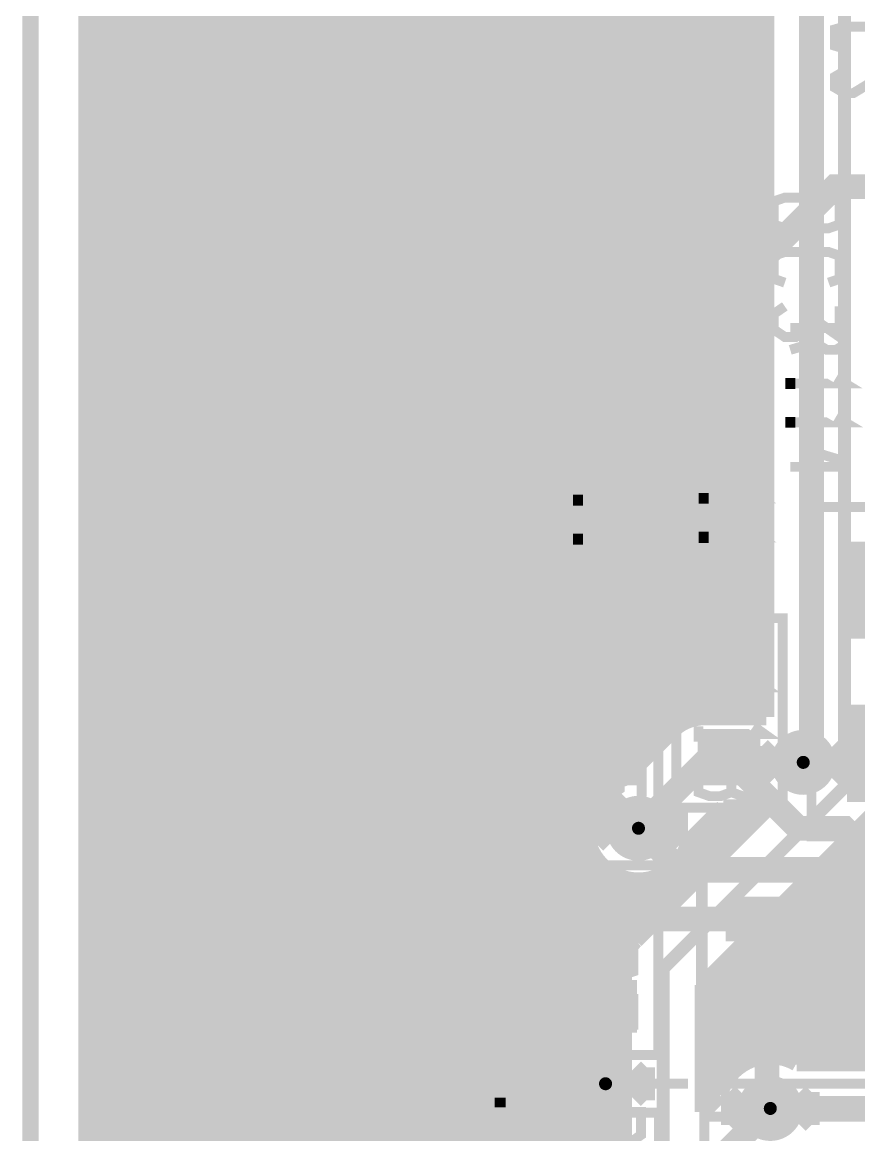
# Model space of a CAD drawing. Extents: x -10 to 131, y -93 to 209.
# Drawn here: x -9.63 to 3.27, y 115.42 to 132.57 of the extents above; entities that cross this region are included whole.
import ezdxf

# ---------------------------------------------------------------- set-up
doc = ezdxf.new("R2010")
doc.units = 0
doc.header["$MEASUREMENT"] = 0
doc.layers.get('0').update_dxf_attribs({"linetype": 'CONTINUOUS'})
for name, color, linetype in [('22-303-0_ASB', 7, 'CONTINUOUS'), ('22-303-0_AST', 7, 'CONTINUOUS'), ('22-303-0_BOT', 2, 'CONTINUOUS'), ('22-303-0_DRD', 6, 'CONTINUOUS'), ('22-303-0_DRL', 1, 'CONTINUOUS'), ('22-303-0_GND', 3, 'CONTINUOUS'), ('22-303-0_IN1', 10, 'CONTINUOUS'), ('22-303-0_SMT', 9, 'CONTINUOUS'), ('22-303-0_SPT', 11, 'CONTINUOUS'), ('22-303-0_SST', 8, 'CONTINUOUS'), ('22-303-0_TOP', 15, 'CONTINUOUS'), ('THRUHOLE_TAP', 2, 'CONTINUOUS')]:
    doc.layers.add(name, color=color, linetype=linetype)

# ---------------------------------------------------------------- blocks, each defined once
blk = doc.blocks.new('ROUND_70')
at = {"const_width": 0.29972}
blk.add_lwpolyline([(-0.14986, 0, 1), (0.14986, 0, 1)], format="xyb", close=True, dxfattribs=at)
blk = doc.blocks.new('ROUND_117')
at = {"const_width": 0.10033}
blk.add_lwpolyline([(-0.050164, 0, 1), (0.050164, 0, 1)], format="xyb", close=True, dxfattribs=at)
blk = doc.blocks.new('ROUND_100')
at = {"const_width": 0.50038}
blk.add_lwpolyline([(-0.25019, 0, 1), (0.25019, 0, 1)], format="xyb", close=True, dxfattribs=at)
blk = doc.blocks.new('ROUND_101')
at = {"const_width": 0.0635}
blk.add_lwpolyline([(-0.03175, 0, 1), (0.03175, 0, 1)], format="xyb", close=True, dxfattribs=at)
blk = doc.blocks.new('ROUND_75')
at = {"const_width": 0.29972}
blk.add_lwpolyline([(-0.14986, 0, 1), (0.14986, 0, 1)], format="xyb", close=True, dxfattribs=at)
blk = doc.blocks.new('RECTANGLE_3')
blk.add_solid([(0.4826, 0.4064), (0.4826, -0.4064), (-0.4826, 0.4064), (-0.4826, -0.4064)])
blk = doc.blocks.new('RECTANGLE_44')
blk.add_solid([(0.7239, 0.7493), (0.7239, -0.7493), (-0.7239, 0.7493), (-0.7239, -0.7493)])
blk = doc.blocks.new('RECTANGLE_61')
blk.add_solid([(0.635, 0.3429), (0.635, -0.3429), (-0.635, 0.3429), (-0.635, -0.3429)])
blk = doc.blocks.new('ROUND_108')
at = {"const_width": 0.10033}
blk.add_lwpolyline([(-0.050164, 0, 1), (0.050164, 0, 1)], format="xyb", close=True, dxfattribs=at)

msp = doc.modelspace()

# ---------------------------------------------------------------- linework, layer by layer
at = {"layer": '22-303-0_ASB', "const_width": 0.254}
msp.add_lwpolyline([(111.00054, 208.99374), (111.00054, 198.99376), (116.0018, 198.99376), (116.0018, 208.99374), (130.50012, 208.99374), (130.50012, -31.00578), (-9.4996, -31.00578), (-9.4996, 208.99374), (111.00054, 208.99374)], dxfattribs=at)
at = {"layer": '22-303-0_AST'}
for points, const_width in [([(111.00054, 208.99374), (111.00054, 198.99376), (116.0018, 198.99376), (116.0018, 208.99374), (130.50012, 208.99374), (130.50012, -31.00578), (-9.4996, -31.00578), (-9.4996, 208.99374), (111.00054, 208.99374)], 0.254), ([(1.95834, 129.80416), (2.12852, 129.86258), (2.80416, 129.86258), (2.97434, 129.80416), (2.97434, 129.44856), (2.80416, 129.39014), (2.12852, 129.39014), (1.95834, 129.44856), (1.95834, 129.80416)], 0.1524), ([(2.12852, 128.55194), (1.95834, 128.61036), (1.95834, 128.96596), (2.12852, 129.02438), (2.80416, 129.02438), (2.97434, 128.96596), (2.97434, 128.61036), (2.80416, 128.55194)], 0.1524), ([(2.12852, 128.18618), (1.95834, 128.06934), (1.95834, 127.83058), (2.12852, 127.71374), (2.29616, 127.71374), (2.63652, 127.94996), (2.97434, 127.71374), (2.97434, 128.18618)], 0.1524), ([(2.54, 125.095), (2.54, 120.015), (5.08, 120.015), (5.08, 125.095), (2.54, 125.095)], 0.1524), ([(-1.4605, 123.3805), (-1.4605, 120.4595), (0.1778, 120.4595), (0.1778, 123.3805), (-1.4605, 123.3805)], 0.1524), ([(-0.58674, 123.37796), (-0.58674, 123.02236), (-0.41656, 122.90552), (-0.24892, 122.90552), (-0.07874, 123.02236), (-0.07874, 123.37796), (-1.09474, 123.37796)], 0.1524), ([(2.0955, 120.4595), (2.0955, 123.3805), (0.4572, 123.3805), (0.4572, 120.4595), (2.0955, 120.4595)], 0.1524), ([(1.30556, 123.39066), (1.30556, 123.03506), (1.47574, 122.91568), (1.64592, 122.91568), (1.81356, 123.03506), (1.81356, 123.39066), (0.79756, 123.39066)], 0.1524), ([(-0.58674, 123.08332), (-1.09474, 122.90552)], 0.1524), ([(1.30556, 123.09348), (0.79756, 122.91568)], 0.1524), ([(-1.09474, 122.18416), (-1.09474, 122.42292)], 0.1524), ([(-1.09474, 122.30354), (-0.07874, 122.30354), (-0.24892, 122.42292)], 0.1524), ([(0.79756, 122.19686), (0.79756, 122.43308)], 0.1524), ([(0.79756, 122.3137), (1.81356, 122.3137), (1.64592, 122.43308)], 0.1524), ([(-1.09474, 121.46534), (-1.09474, 121.70156)], 0.1524), ([(-1.09474, 121.58472), (-0.07874, 121.58472), (-0.24892, 121.70156)], 0.1524), ([(0.79756, 121.4755), (0.79756, 121.71426)], 0.1524), ([(0.79756, 121.59488), (1.81356, 121.59488), (1.64592, 121.71426)], 0.1524), ([(-0.92456, 121.10212), (-1.09474, 121.04116), (-1.09474, 120.68556), (-0.92456, 120.62714), (-0.58674, 120.62714), (-0.41656, 120.74652), (-0.41656, 121.10212), (-0.07874, 121.10212), (-0.07874, 120.62714)], 0.1524), ([(1.30556, 120.69826), (1.47574, 120.6373), (1.64592, 120.6373), (1.81356, 120.69826), (1.81356, 121.05386), (1.64592, 121.11228), (1.47574, 121.11228), (1.30556, 121.05386), (1.30556, 120.69826), (1.13792, 120.6373), (0.96774, 120.6373), (0.79756, 120.69826), (0.79756, 121.05386), (0.96774, 121.11228), (1.13792, 121.11228), (1.30556, 121.05386)], 0.1524), ([(-1.4605, 119.5705), (-1.4605, 116.6495), (0.1778, 116.6495), (0.1778, 119.5705), (-1.4605, 119.5705)], 0.1524), ([(0.8382, 116.205), (5.4102, 116.205), (5.4102, 119.38), (0.8382, 119.38), (0.8382, 116.205)], 0.1524), ([(-1.05156, 118.71452), (-1.22174, 118.77294), (-1.22174, 119.12854), (-1.05156, 119.18696), (-0.37592, 119.18696), (-0.20574, 119.12854), (-0.20574, 118.77294), (-0.37592, 118.71452)], 0.1524), ([(3.69316, 118.33098), (2.84734, 118.33098), (2.67716, 118.3894), (2.67716, 118.745), (2.84734, 118.80342), (3.69316, 118.80342)], 0.1524), ([(-0.71374, 117.93474), (-0.54356, 117.87632), (-0.37592, 117.87632), (-0.20574, 117.93474), (-0.20574, 118.29034), (-0.37592, 118.34876), (-0.54356, 118.34876), (-0.71374, 118.29034), (-0.71374, 117.93474), (-0.88392, 117.87632), (-1.05156, 117.87632), (-1.22174, 117.93474), (-1.22174, 118.29034), (-1.05156, 118.34876), (-0.88392, 118.34876), (-0.71374, 118.29034)], 0.1524), ([(2.84734, 117.96522), (2.67716, 117.84838), (2.67716, 117.60962), (2.84734, 117.49278), (3.01498, 117.49278), (3.35534, 117.729), (3.69316, 117.49278), (3.69316, 117.96522)], 0.1524), ([(-1.05156, 117.51056), (-1.22174, 117.45214), (-1.22174, 117.09654), (-1.05156, 117.03812), (-0.71374, 117.03812), (-0.54356, 117.15496), (-0.54356, 117.51056), (-0.20574, 117.51056), (-0.20574, 117.03812)], 0.1524), ([(2.67716, 116.77142), (2.67716, 117.01018)], 0.1524), ([(2.67716, 116.8908), (3.69316, 116.8908), (3.52298, 117.01018)], 0.1524), ([(0.1905, 112.8395), (0.1905, 115.7605), (-1.4478, 115.7605), (-1.4478, 112.8395), (0.1905, 112.8395)], 0.1524), ([(-0.5969, 115.77066), (-0.5969, 115.41506), (-0.42926, 115.29568), (-0.25908, 115.29568), (-0.0889, 115.41506), (-0.0889, 115.77066), (-1.1049, 115.77066)], 0.1524), ([(0.889, 115.697), (5.461, 115.697), (5.461, 113.919), (5.207, 113.665), (5.461, 113.411), (5.461, 111.633), (0.889, 111.633), (0.889, 115.697)], 0.1524), ([(-0.5969, 115.47348), (-1.1049, 115.29568)], 0.1524)]:
    msp.add_lwpolyline(points, dxfattribs=dict(at, const_width=const_width))
at = {"layer": '22-303-0_BOT'}
for points, const_width in [([(-8.636, 208.28), (-8.636, 90.2462)], 0.254), ([(-8.4074, 208.28), (-8.4074, 90.35034)], 0.254), ([(-8.1788, 208.28), (-8.1788, 90.75166)], 0.254), ([(-7.9502, 208.28), (-7.9502, 90.9066)], 0.254), ([(-7.7216, 208.28), (-7.7216, 90.9701)], 0.254), ([(-7.493, 208.28), (-7.493, 90.96756)], 0.254), ([(-5.207, 208.28), (-5.207, 90.5002)], 0.254), ([(-4.9784, 208.28), (-4.9784, 90.58148)], 0.254), ([(-4.7498, 208.28), (-4.7498, 90.59164)], 0.254), ([(-4.5212, 208.28), (-4.5212, 90.53576)], 0.254), ([(-4.2926, 208.28), (-4.2926, 90.39606)], 0.254), ([(-4.064, 208.28), (-4.064, 90.45956)], 0.254), ([(-3.8354, 208.28), (-3.8354, 90.4621)], 0.254), ([(-3.6068, 208.28), (-3.6068, 90.3986)], 0.254), ([(-3.3782, 208.28), (-3.3782, 90.24366)], 0.254), ([(-3.1496, 208.28), (-3.1496, 89.84234)], 0.254), ([(-2.921, 208.28), (-2.921, 52.48656)], 0.254), ([(-2.6924, 208.28), (-2.6924, 52.4891)], 0.254), ([(-2.4638, 208.28), (-2.4638, 52.4256)], 0.254), ([(-2.2352, 208.28), (-2.2352, 52.27066)], 0.254), ([(-2.0066, 208.28), (-2.0066, 51.86934)], 0.254), ([(-1.778, 208.28), (-1.778, 45.89272)], 0.254), ([(-1.5494, 208.28), (-1.5494, 45.8597)], 0.254), ([(-1.3208, 208.28), (-1.3208, 45.75048)], 0.254), ([(-1.0922, 208.28), (-1.0922, 54.10454)], 0.254), ([(-0.8636, 208.28), (-0.8636, 120.4722)], 0.254), ([(-0.635, 208.28), (-0.635, 120.76938)], 0.254), ([(-0.4064, 208.28), (-0.4064, 120.89892)], 0.254), ([(-0.1778, 208.28), (-0.1778, 121.07926)], 0.254), ([(0.0508, 208.28), (0.0508, 121.30786)], 0.254), ([(0.2794, 208.28), (0.2794, 121.53646)], 0.254), ([(0.508, 208.28), (0.508, 121.7422)], 0.254), ([(0.7366, 208.28), (0.7366, 121.83872)], 0.254), ([(0.9652, 208.28), (0.9652, 121.8565)], 0.254), ([(1.1938, 208.28), (1.1938, 121.8565)], 0.254), ([(1.4224, 208.28), (1.4224, 121.8565)], 0.254), ([(1.651, 208.28), (1.651, 121.8565)], 0.254), ([(-7.2644, 205.31582), (-7.2644, 90.8939)], 0.254), ([(-5.4356, 205.31582), (-5.4356, 90.32748)], 0.254), ([(-7.0358, 205.00086), (-7.0358, 90.72626)], 0.254), ([(-5.6642, 205.00086), (-5.6642, 90.33764)], 0.254), ([(-6.8072, 204.84084), (-6.8072, 89.69248)], 0.254), ([(-5.8928, 204.84084), (-5.8928, 90.28176)], 0.254), ([(-6.5786, 204.75956), (-6.5786, 89.8017)], 0.254), ([(-6.35, 204.73162), (-6.35, 89.83472)], 0.254), ([(-6.1214, 204.75956), (-6.1214, 90.14206)], 0.254), ([(2.413, 121.158), (2.54, 121.285), (2.54, 187.452), (7.493, 192.405), (7.493, 192.4304)], 0.381), ([(6.604, 74.168), (6.604, 100.711), (0.254, 107.061), (0.254, 117.983), (3.048, 120.777), (3.048, 187.198), (7.112, 191.262), (84.328, 191.262), (84.709, 190.881), (112.522, 190.881), (112.903, 190.5), (112.903, 157.988), (114.681, 156.21), (114.681, 139.192), (115.189, 138.684), (115.189, 135.509), (114.3, 134.62)], 0.2032), ([(1.8415, 187.452), (1.8415, 121.8565)], 0.254), ([(1.8415, 132.6388), (-8.636, 132.6388)], 0.254), ([(1.8415, 132.4102), (-8.636, 132.4102)], 0.254), ([(1.8415, 132.1816), (-8.636, 132.1816)], 0.254), ([(1.8415, 131.953), (-8.636, 131.953)], 0.254), ([(1.8415, 131.7244), (-8.636, 131.7244)], 0.254), ([(1.8415, 131.4958), (-8.636, 131.4958)], 0.254), ([(1.8415, 131.2672), (-8.636, 131.2672)], 0.254), ([(1.8415, 131.0386), (-8.636, 131.0386)], 0.254), ([(1.8415, 130.81), (-8.636, 130.81)], 0.254), ([(1.8415, 130.5814), (-8.636, 130.5814)], 0.254), ([(1.8415, 130.3528), (-8.636, 130.3528)], 0.254), ([(1.8415, 130.1242), (-8.636, 130.1242)], 0.254), ([(1.8415, 129.8956), (-8.636, 129.8956)], 0.254), ([(1.8415, 129.667), (-8.636, 129.667)], 0.254), ([(1.8415, 129.4384), (-8.636, 129.4384)], 0.254), ([(1.8415, 129.2098), (-8.636, 129.2098)], 0.254), ([(1.8415, 128.9812), (-8.636, 128.9812)], 0.254), ([(1.8415, 128.7526), (-8.636, 128.7526)], 0.254), ([(1.8415, 128.524), (-8.636, 128.524)], 0.254), ([(1.8415, 128.2954), (-8.636, 128.2954)], 0.254), ([(1.8415, 128.0668), (-8.636, 128.0668)], 0.254), ([(1.8415, 127.8382), (-8.636, 127.8382)], 0.254), ([(1.8415, 127.6096), (-8.636, 127.6096)], 0.254), ([(1.8415, 127.381), (-8.636, 127.381)], 0.254), ([(1.8415, 127.1524), (-8.636, 127.1524)], 0.254), ([(1.8415, 126.9238), (-8.636, 126.9238)], 0.254), ([(1.8415, 126.6952), (-8.636, 126.6952)], 0.254), ([(1.8415, 126.4666), (-8.636, 126.4666)], 0.254), ([(1.8415, 126.238), (-8.636, 126.238)], 0.254), ([(1.8415, 126.0094), (-8.636, 126.0094)], 0.254), ([(1.8415, 125.7808), (-8.636, 125.7808)], 0.254), ([(1.8415, 125.5522), (-8.636, 125.5522)], 0.254), ([(1.8415, 125.3236), (-8.636, 125.3236)], 0.254), ([(1.8415, 125.095), (-8.636, 125.095)], 0.254), ([(1.8415, 124.8664), (-8.636, 124.8664)], 0.254), ([(1.8415, 124.6378), (-8.636, 124.6378)], 0.254), ([(1.8415, 124.4092), (-8.636, 124.4092)], 0.254), ([(1.8415, 124.1806), (-8.636, 124.1806)], 0.254), ([(1.8415, 123.952), (-8.636, 123.952)], 0.254), ([(1.8415, 123.7234), (-8.636, 123.7234)], 0.254), ([(1.8415, 123.4948), (-8.636, 123.4948)], 0.254), ([(1.8415, 123.2662), (-8.636, 123.2662)], 0.254), ([(1.8415, 123.0376), (-8.636, 123.0376)], 0.254), ([(1.8415, 122.809), (-8.636, 122.809)], 0.254), ([(1.8415, 122.5804), (-8.636, 122.5804)], 0.254), ([(1.8415, 122.3518), (-8.636, 122.3518)], 0.254), ([(1.8415, 122.1232), (-8.636, 122.1232)], 0.254), ([(1.8415, 121.8946), (-8.636, 121.8946)], 0.254), ([(1.8415, 121.8565), (0.889, 121.8565)], 0.254), ([(0.40894, 121.666), (-8.636, 121.666)], 0.254), ([(0.38862, 121.64568), (-0.33274, 120.92178)], 0.254), ([(0.18034, 121.4374), (-8.636, 121.4374)], 0.254), ([(-0.04826, 121.2088), (-8.636, 121.2088)], 0.254), ([(-0.127, 120.142), (0.889, 121.158), (2.413, 121.158)], 0.381), ([(-0.27686, 120.9802), (-8.636, 120.9802)], 0.254), ([(-0.65532, 120.7516), (-8.636, 120.7516)], 0.254), ([(-0.8382, 120.523), (-8.636, 120.523)], 0.254), ([(1.8669, 120.4595), (-0.17018, 118.41988)], 0.254), ([(1.17856, 120.4595), (0.65278, 119.93372)], 0.254), ([(1.8669, 120.4595), (1.17856, 120.4595)], 0.254), ([(1.1938, 120.4595), (1.1938, 119.78386)], 0.254), ([(1.4224, 120.4595), (1.4224, 120.01246)], 0.254), ([(1.651, 120.4595), (1.651, 120.24106)], 0.254), ([(-0.91948, 120.2944), (-8.636, 120.2944)], 0.254), ([(3.4798, 120.3452), (0.8636, 117.729)], 0.254), ([(0.9652, 120.24614), (0.9652, 119.55526)], 0.254), ([(1.7018, 120.2944), (1.01346, 120.2944)], 0.254), ([(3.2512, 120.1166), (3.2512, 116.5225)], 0.254), ([(-0.92964, 120.0658), (-8.636, 120.0658)], 0.254), ([(0.7366, 120.01754), (0.7366, 119.32666)], 0.254), ([(1.4732, 120.0658), (0.78486, 120.0658)], 0.254), ([(9.4996, 120.0658), (3.19786, 120.0658)], 0.254), ([(-0.87376, 119.8372), (-8.636, 119.8372)], 0.254), ([(-0.8636, 119.80926), (-0.8636, 54.3687)], 0.254), ([(1.2446, 119.8372), (0.61976, 119.8372)], 0.254), ([(9.4996, 119.8372), (2.96926, 119.8372)], 0.254), ([(3.0226, 119.888), (3.0226, 116.5225)], 0.254), ([(-0.73406, 119.6086), (-8.636, 119.6086)], 0.254), ([(1.016, 119.6086), (0.48006, 119.6086)], 0.254), ([(0.508, 119.64162), (0.508, 119.09806)], 0.254), ([(9.4996, 119.6086), (2.74066, 119.6086)], 0.254), ([(2.794, 119.6594), (2.794, 116.5225)], 0.254), ([(-0.635, 119.51462), (-0.635, 54.48808)], 0.254), ([(-0.4064, 119.38254), (-0.4064, 54.52872)], 0.254), ([(0.2794, 119.4435), (0.2794, 118.86946)], 0.254), ([(2.5654, 119.4308), (2.5654, 116.5225)], 0.254), ([(-0.3937, 119.38), (-8.636, 119.38)], 0.254), ([(-0.1778, 119.33428), (-0.1778, 118.41226)], 0.254), ([(0.0508, 119.3546), (0.0508, 118.64086)], 0.254), ([(0.7874, 119.38), (0.1397, 119.38)], 0.254), ([(9.4996, 119.38), (2.51206, 119.38)], 0.254), ([(0.5588, 119.1514), (-8.636, 119.1514)], 0.254), ([(9.4996, 119.1514), (2.28346, 119.1514)], 0.254), ([(2.3368, 119.2022), (2.3368, 116.5225)], 0.254), ([(0.3302, 118.9228), (-8.636, 118.9228)], 0.254), ([(9.4996, 118.9228), (2.05486, 118.9228)], 0.254), ([(2.1082, 118.9736), (2.1082, 116.60632)], 0.254), ([(1.8796, 118.745), (1.8796, 116.63172)], 0.254), ([(0.1016, 118.6942), (-8.636, 118.6942)], 0.254), ([(9.4996, 118.6942), (1.82626, 118.6942)], 0.254), ([(-0.12446, 118.4656), (-8.636, 118.4656)], 0.254), ([(9.4996, 118.4656), (1.59766, 118.4656)], 0.254), ([(1.651, 118.5164), (1.651, 116.59108)], 0.254), ([(-0.29972, 118.237), (-8.636, 118.237)], 0.254), ([(9.4996, 118.237), (1.36906, 118.237)], 0.254), ([(1.4224, 118.2878), (1.4224, 116.4717)], 0.254), ([(1.1938, 118.0592), (1.1938, 116.20754)], 0.254), ([(-0.3556, 118.0084), (-8.636, 118.0084)], 0.254), ([(-0.3556, 117.983), (-0.3556, 107.061)], 0.254), ([(9.4996, 118.0084), (1.14046, 118.0084)], 0.254), ([(-0.3556, 117.7798), (-8.636, 117.7798)], 0.254), ([(0.8636, 117.729), (0.8636, 115.77066)], 0.254), ([(9.4996, 117.7798), (0.91186, 117.7798)], 0.254), ([(0.9652, 117.8306), (0.9652, 115.87226)], 0.254), ([(-0.3556, 117.5512), (-8.636, 117.5512)], 0.254), ([(9.4996, 117.5512), (0.8636, 117.5512)], 0.254), ([(-0.3556, 117.3226), (-8.636, 117.3226)], 0.254), ([(9.4996, 117.3226), (0.8636, 117.3226)], 0.254), ([(-0.3556, 117.094), (-8.636, 117.094)], 0.254), ([(9.4996, 117.094), (0.8636, 117.094)], 0.254), ([(-0.3556, 116.8654), (-8.636, 116.8654)], 0.254), ([(9.4996, 116.8654), (0.8636, 116.8654)], 0.254), ([(-0.3556, 116.6368), (-8.636, 116.6368)], 0.254), ([(9.4996, 116.6368), (0.8636, 116.6368)], 0.254), ([(4.826, 116.5225), (2.3114, 116.5225)], 0.254), ([(-0.3556, 116.4082), (-8.636, 116.4082)], 0.254), ([(1.3462, 116.4082), (0.8636, 116.4082)], 0.254), ([(-0.3556, 116.1796), (-8.636, 116.1796)], 0.254), ([(1.17856, 116.1796), (0.8636, 116.1796)], 0.254), ([(1.12268, 116.02974), (0.8636, 115.77066)], 0.254), ([(-0.3556, 115.951), (-8.636, 115.951)], 0.254), ([(0.889, 107.315), (0.889, 114.808), (1.905, 115.824)], 0.381), ([(1.04394, 115.951), (0.8636, 115.951)], 0.254), ([(5.715, 114.935), (4.826, 115.824), (1.905, 115.824)], 0.381), ([(-0.3556, 115.7224), (-8.636, 115.7224)], 0.254), ([(-0.3556, 115.4938), (-8.636, 115.4938)], 0.254)]:
    msp.add_lwpolyline(points, dxfattribs=dict(at, const_width=const_width))
at = {"layer": '22-303-0_BOT', "const_width": 0.254}
for points in [[(0.889, 121.8565, 0.1995812), (0.39382, 121.65064)], [(0.889, 121.8565, 0.1995812), (0.39382, 121.65064)], [(-0.33274, 120.92178, 0.3405245), (-0.93472, 120.142)], [(-0.93472, 120.142, 0.4142136), (-0.127, 119.33428)], [(-0.127, 119.33428, 0.339676), (0.65278, 119.93372)], [(-0.1778, 118.4148, 0.1989124), (-0.35666, 117.983)], [(1.905, 116.63172, 0.3407478), (1.12268, 116.02974)], [(2.3114, 116.5225, 0.1325032), (1.905, 116.63212)]]:
    msp.add_lwpolyline(points, format="xyb", dxfattribs=at)
at = {"layer": '22-303-0_DRD', "const_width": 0.254}
for points in [[(111.00054, 208.99374), (111.00054, 198.99376), (116.0018, 198.99376), (116.0018, 208.99374), (130.50012, 208.99374), (130.50012, -31.00578), (-9.4996, -31.00578), (-9.4996, 208.99374), (111.00054, 208.99374)], [(1.778, 120.904), (2.413, 121.539)], [(1.778, 120.904), (2.413, 121.539)], [(2.413, 121.539), (3.048, 120.904)], [(2.413, 121.539), (3.048, 120.904)], [(1.778, 121.412), (1.778, 120.904)], [(2.413, 120.777), (1.778, 121.412)], [(1.778, 121.412), (1.778, 120.904)], [(2.413, 120.777), (1.778, 121.412)], [(3.048, 121.412), (2.413, 120.777)], [(3.048, 121.412), (2.413, 120.777)], [(3.048, 120.904), (3.048, 121.412)], [(3.048, 120.904), (3.048, 121.412)], [(-0.762, 119.888), (-0.127, 120.523)], [(-0.127, 120.523), (0.508, 119.888)], [(-0.762, 120.396), (-0.762, 119.888)], [(-0.127, 119.761), (-0.762, 120.396)], [(0.508, 120.396), (-0.127, 119.761)], [(0.508, 119.888), (0.508, 120.396)], [(-1.27, 115.951), (-0.635, 116.586)], [(-0.635, 116.586), (0, 115.951)], [(-1.27, 116.459), (-1.27, 115.951)], [(-0.635, 115.824), (-1.27, 116.459)], [(0, 116.459), (-0.635, 115.824)], [(0, 115.951), (0, 116.459)], [(1.27, 115.57), (1.905, 116.205)], [(1.27, 115.57), (1.905, 116.205)], [(1.905, 116.205), (2.54, 115.57)], [(1.905, 116.205), (2.54, 115.57)], [(1.27, 116.078), (1.27, 115.57)], [(1.905, 115.443), (1.27, 116.078)], [(1.27, 116.078), (1.27, 115.57)], [(1.905, 115.443), (1.27, 116.078)], [(2.54, 116.078), (1.905, 115.443)], [(2.54, 116.078), (1.905, 115.443)], [(2.54, 115.57), (2.54, 116.078)], [(2.54, 115.57), (2.54, 116.078)]]:
    msp.add_lwpolyline(points, dxfattribs=at)
at = {"layer": '22-303-0_DRL', "const_width": 0.254}
msp.add_lwpolyline([(111.00054, 208.99374), (111.00054, 198.99376), (116.0018, 198.99376), (116.0018, 208.99374), (130.50012, 208.99374), (130.50012, -31.00578), (-9.4996, -31.00578), (-9.4996, 208.99374), (111.00054, 208.99374)], dxfattribs=at)
at = {"layer": '22-303-0_GND', "const_width": 0.254}
msp.add_lwpolyline([(111.00054, 208.99374), (111.00054, 198.99376), (116.0018, 198.99376), (116.0018, 208.99374), (130.50012, 208.99374), (130.50012, -31.00578), (-9.4996, -31.00578), (-9.4996, 208.99374), (111.00054, 208.99374)], dxfattribs=at)
at = {"layer": '22-303-0_SST', "const_width": 0.1524}
for points in [[(3.04546, 132.15874), (2.90322, 132.20192), (2.90322, 132.45592), (3.04546, 132.49656), (3.60934, 132.49656), (3.74904, 132.45592), (3.74904, 132.20192), (3.60934, 132.15874)], [(3.04546, 131.81076), (2.90322, 131.72694), (2.90322, 131.55676), (3.04546, 131.47294), (3.18516, 131.47294), (3.4671, 131.64312), (3.74904, 131.47294), (3.74904, 131.81076)], [(2.63398, 127.85344), (2.63398, 127.59944), (2.77622, 127.51562), (2.91592, 127.51562), (3.05816, 127.59944), (3.05816, 127.85344), (2.21234, 127.85344)], [(2.63398, 127.64262), (2.21234, 127.51562)], [(2.21234, 126.91364), (2.21234, 127.08382)], [(2.21234, 126.99746), (3.05816, 126.99746), (2.91592, 127.08382)], [(2.21234, 126.3142), (2.21234, 126.48184)], [(2.21234, 126.39802), (3.05816, 126.39802), (2.91592, 126.48184)], [(-0.63754, 126.05512), (-0.63754, 125.80112), (-0.4953, 125.71476), (-0.35306, 125.71476), (-0.21336, 125.80112), (-0.21336, 126.05512), (-1.05918, 126.05512)], [(1.30048, 126.08306), (1.30048, 125.82906), (1.44018, 125.7427), (1.58242, 125.7427), (1.72212, 125.82906), (1.72212, 126.08306), (0.8763, 126.08306)], [(2.49428, 125.6284), (2.49428, 125.96622), (3.05816, 125.79604), (3.05816, 125.71222), (2.21234, 125.71222)], [(-0.63754, 125.84176), (-1.05918, 125.71476)], [(1.30048, 125.8697), (0.8763, 125.7427)], [(-1.05918, 125.11532), (-1.05918, 125.28296)], [(-1.05918, 125.19914), (-0.21336, 125.19914), (-0.35306, 125.28296)], [(0.8763, 125.14326), (0.8763, 125.3109)], [(0.8763, 125.22708), (1.72212, 125.22708), (1.58242, 125.3109)], [(2.54, 125.095), (5.08, 125.095), (5.08, 120.015), (2.54, 120.015), (2.54, 125.095)], [(-1.05918, 124.51334), (-1.05918, 124.68352)], [(-1.05918, 124.5997), (-0.21336, 124.5997), (-0.35306, 124.68352)], [(0.8763, 124.54128), (0.8763, 124.71146)], [(0.8763, 124.62764), (1.72212, 124.62764), (1.58242, 124.71146)], [(-0.91948, 124.1679), (-1.05918, 124.12472), (-1.05918, 123.87072), (-0.91948, 123.82754), (-0.63754, 123.82754), (-0.4953, 123.9139), (-0.4953, 124.1679), (-0.21336, 124.1679), (-0.21336, 123.82754)], [(1.30048, 123.89866), (1.44018, 123.85548), (1.58242, 123.85548), (1.72212, 123.89866), (1.72212, 124.15266), (1.58242, 124.19584), (1.44018, 124.19584), (1.30048, 124.15266), (1.30048, 123.89866), (1.15824, 123.85548), (1.016, 123.85548), (0.8763, 123.89866), (0.8763, 124.15266), (1.016, 124.19584), (1.15824, 124.19584), (1.30048, 124.15266)], [(-1.4605, 123.3805), (-1.4605, 120.4595), (0.1778, 120.4595), (0.1778, 123.3805), (-1.4605, 123.3805)], [(2.0955, 120.4595), (2.0955, 123.3805), (0.4572, 123.3805), (0.4572, 120.4595), (2.0955, 120.4595)], [(-1.4605, 119.5705), (-1.4605, 116.6495), (0.1778, 116.6495), (0.1778, 119.5705), (-1.4605, 119.5705)], [(1.0922, 116.205), (0.8636, 116.205), (0.8636, 119.38), (5.4102, 119.38), (5.4102, 116.205), (1.0922, 116.205)], [(-2.82448, 118.72976), (-2.96418, 118.77294), (-2.96418, 119.02694), (-2.82448, 119.07012), (-2.25806, 119.07012), (-2.11836, 119.02694), (-2.11836, 118.77294), (-2.25806, 118.72976)], [(-2.54254, 118.08714), (-2.4003, 118.04396), (-2.25806, 118.04396), (-2.11836, 118.08714), (-2.11836, 118.34114), (-2.25806, 118.38432), (-2.4003, 118.38432), (-2.54254, 118.34114), (-2.54254, 118.08714), (-2.68224, 118.04396), (-2.82448, 118.04396), (-2.96418, 118.08714), (-2.96418, 118.34114), (-2.82448, 118.38432), (-2.68224, 118.38432), (-2.54254, 118.34114)], [(-2.82448, 117.69852), (-2.96418, 117.65534), (-2.96418, 117.40134), (-2.82448, 117.35816), (-2.54254, 117.35816), (-2.4003, 117.44452), (-2.4003, 117.69852), (-2.11836, 117.69852), (-2.11836, 117.35816)], [(-2.25806, 115.91544), (-2.25806, 116.76126), (-2.34188, 116.61902)], [(-3.45948, 116.76126), (-3.45948, 116.05514), (-3.50266, 115.91544), (-3.75666, 115.91544), (-3.79984, 116.05514), (-3.79984, 116.76126)], [(-3.11404, 116.05514), (-3.02768, 115.91544), (-2.86004, 115.91544), (-2.77368, 116.05514), (-2.77368, 116.19738), (-2.94386, 116.47932), (-2.77368, 116.76126), (-3.11404, 116.76126)], [(0.635, 116.205), (-1.905, 116.205)], [(-2.17424, 115.91544), (-2.34188, 115.91544)], [(0.1905, 112.8395), (0.1905, 115.7605), (-1.4478, 115.7605), (-1.4478, 112.8395), (0.1905, 112.8395)], [(0.889, 115.697), (0.889, 111.633), (5.461, 111.633), (5.461, 113.411), (5.207, 113.665), (5.461, 113.919), (5.461, 115.697), (0.889, 115.697)], [(-2.38252, 115.41506), (-2.38252, 115.16106), (-2.24282, 115.0747), (-2.10058, 115.0747), (-1.96088, 115.16106), (-1.96088, 115.41506), (-2.8067, 115.41506)]]:
    msp.add_lwpolyline(points, dxfattribs=at)
at = {"layer": '22-303-0_TOP'}
for points, const_width in [([(-8.255, 89.535), (-8.255, 90.424), (-8.001, 90.678), (-8.001, 190.627), (9.144, 207.772), (19.939, 207.772), (22.606, 205.105), (68.707, 205.105), (75.7682, 198.0438), (83.185, 198.0438)], 0.2032), ([(83.058, 194.31), (78.867, 194.31), (68.58, 204.597), (22.479, 204.597), (19.812, 207.264), (9.271, 207.264), (-7.493, 190.5), (-7.493, 90.297), (-7.62, 90.17)], 0.2032), ([(95.885, 193.5988), (95.885, 192.532), (94.234, 190.881), (87.757, 190.881), (86.233, 192.405), (80.01, 192.405), (68.326, 204.089), (22.352, 204.089), (19.685, 206.756), (9.398, 206.756), (-6.985, 190.373), (-6.985, 82.169), (-7.239, 81.915)], 0.2032), ([(24.765, 200.7362), (24.765, 201.041), (19.558, 206.248), (9.525, 206.248), (-6.477, 190.246), (-6.477, 89.154), (-6.35, 89.027)], 0.2032), ([(30.353, 194.31), (30.353, 192.278), (28.956, 190.881), (6.858, 190.881), (-5.969, 178.054), (-5.969, 89.916), (-5.588, 89.535)], 0.2032), ([(1.27, 122.6312), (1.27, 128.397), (2.90322, 130.03022), (4.19862, 130.03022)], 0.381), ([(1.27, 122.6312), (-0.635, 122.6312)], 0.381), ([(1.8542, 116.84), (2.159, 116.84), (3.048, 117.729), (3.048, 119.253), (2.794, 119.507), (0.508, 119.507), (-0.127, 120.142), (-0.635, 120.65), (-0.635, 121.2088), (-0.635, 120.65), (-0.127, 120.142)], 0.381), ([(4.445, 118.745), (3.048, 120.142), (2.3368, 120.142), (1.27, 121.2088)], 0.381), ([(3.81, 121.2977), (3.6703, 121.158), (2.413, 121.158)], 0.381), ([(2.413, 121.158), (3.6703, 121.158), (3.81, 121.2977)], 0.381), ([(-0.635, 109.8423), (-2.159, 109.8423), (-2.159, 118.0592), (-1.397, 118.8212), (-0.635, 118.8212)], 0.381), ([(-0.635, 118.8212), (-0.5588, 118.745), (1.8542, 118.745)], 0.381), ([(-0.635, 117.3988), (-0.635, 116.205)], 0.381), ([(1.905, 115.824), (1.8542, 115.8748), (1.8542, 116.84)], 0.381), ([(1.905, 115.824), (1.8542, 115.8748), (1.8542, 116.84)], 0.381)]:
    msp.add_lwpolyline(points, dxfattribs=dict(at, const_width=const_width))

# ---------------------------------------------------------------- block references
at = {"layer": '22-303-0_BOT'}
for p in [(2.413, 121.158), (-0.127, 120.142), (-0.635, 116.205), (1.905, 115.824)]:
    msp.add_blockref('ROUND_70', p, dxfattribs=at)
at = {"layer": '22-303-0_DRL'}
for p in [(2.413, 121.158), (-0.127, 120.142), (-0.635, 116.205), (1.905, 115.824)]:
    msp.add_blockref('ROUND_117', p, dxfattribs=at)
at = {"layer": '22-303-0_GND'}
for name, p in [('ROUND_100', (2.413, 121.158)), ('ROUND_100', (-0.127, 120.142)), ('ROUND_101', (-0.635, 116.205)), ('ROUND_100', (1.905, 115.824))]:
    msp.add_blockref(name, p, dxfattribs=at)
at = {"layer": '22-303-0_IN1'}
for name, p in [('ROUND_70', (2.413, 121.158)), ('ROUND_70', (-0.127, 120.142)), ('ROUND_70', (-0.635, 116.205)), ('ROUND_75', (1.905, 115.824))]:
    msp.add_blockref(name, p, dxfattribs=at)
at = {"layer": '22-303-0_SMT'}
for name, p in [('RECTANGLE_44', (3.81, 123.8123)), ('RECTANGLE_3', (-0.635, 122.6312)), ('RECTANGLE_3', (1.27, 122.6312)), ('RECTANGLE_44', (3.81, 121.2977)), ('RECTANGLE_3', (-0.635, 121.2088)), ('RECTANGLE_3', (1.27, 121.2088)), ('RECTANGLE_3', (-0.635, 118.8212)), ('RECTANGLE_61', (1.8542, 118.745)), ('RECTANGLE_3', (-0.635, 117.3988)), ('RECTANGLE_61', (1.8542, 116.84))]:
    msp.add_blockref(name, p, dxfattribs=at)
at = {"layer": '22-303-0_SPT'}
for name, p in [('RECTANGLE_44', (3.81, 123.8123)), ('RECTANGLE_3', (-0.635, 122.6312)), ('RECTANGLE_3', (1.27, 122.6312)), ('RECTANGLE_44', (3.81, 121.2977)), ('RECTANGLE_3', (-0.635, 121.2088)), ('RECTANGLE_3', (1.27, 121.2088)), ('RECTANGLE_3', (-0.635, 118.8212)), ('RECTANGLE_61', (1.8542, 118.745)), ('RECTANGLE_3', (-0.635, 117.3988)), ('RECTANGLE_61', (1.8542, 116.84))]:
    msp.add_blockref(name, p, dxfattribs=at)
at = {"layer": '22-303-0_TOP'}
for name, p in [('RECTANGLE_44', (3.81, 123.8123)), ('RECTANGLE_3', (-0.635, 122.6312)), ('RECTANGLE_3', (1.27, 122.6312)), ('RECTANGLE_44', (3.81, 121.2977)), ('RECTANGLE_3', (-0.635, 121.2088)), ('RECTANGLE_3', (1.27, 121.2088)), ('ROUND_70', (2.413, 121.158)), ('ROUND_70', (-0.127, 120.142)), ('RECTANGLE_3', (-0.635, 118.8212)), ('RECTANGLE_61', (1.8542, 118.745)), ('RECTANGLE_3', (-0.635, 117.3988)), ('RECTANGLE_61', (1.8542, 116.84)), ('ROUND_70', (-0.635, 116.205)), ('ROUND_70', (1.905, 115.824))]:
    msp.add_blockref(name, p, dxfattribs=at)
at = {"layer": 'THRUHOLE_TAP'}
for p in [(2.413, 121.158), (-0.127, 120.142), (-0.635, 116.205), (1.905, 115.824)]:
    msp.add_blockref('ROUND_108', p, dxfattribs=at)

doc.saveas('drawing.dxf')
